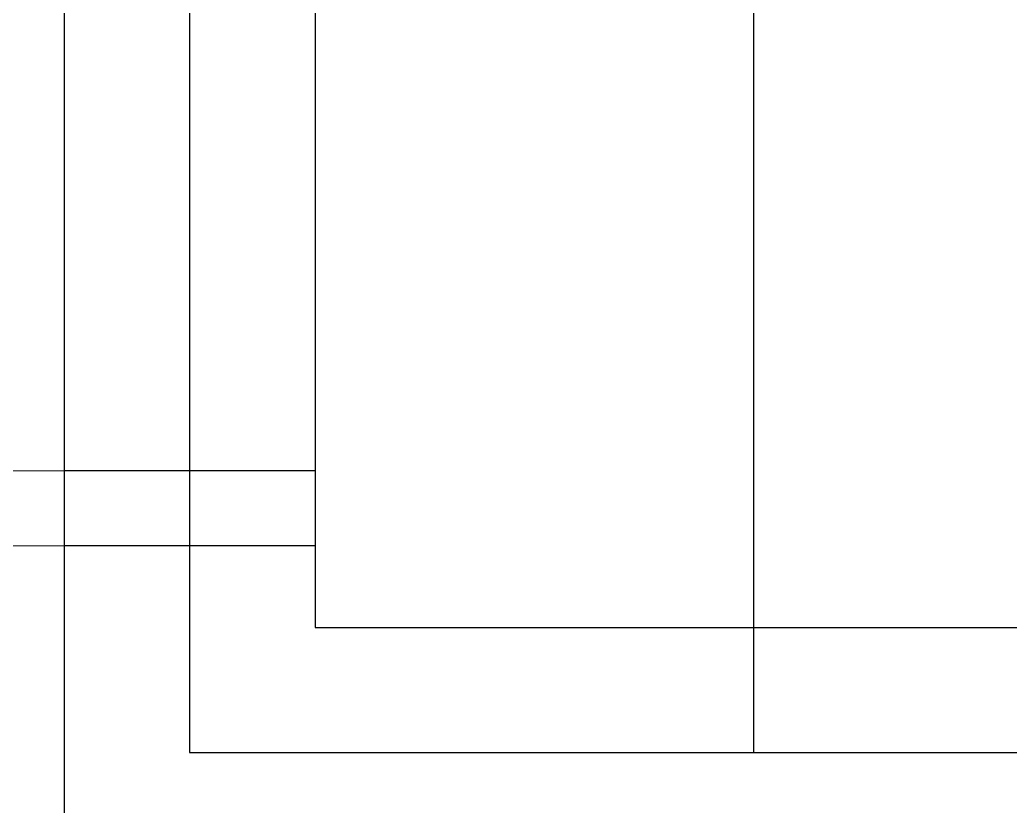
# Model space of a CAD drawing. Header units: millimetres. Extents: x -157642 to 241542, y -22875 to 31024.
# Drawn here: x -117322 to -115742, y 8890 to 10145 of the extents above; entities that cross this region are included whole.
import ezdxf

# ---------------------------------------------------------------- set-up
doc = ezdxf.new("R2010")
doc.units = ezdxf.units.MM
doc.header["$LTSCALE"] = 100
doc.header["$MEASUREMENT"] = 0
doc.linetypes.add('DASHED2', pattern=[0.375, 0.25, -0.125])
doc.linetypes.add('DASHEDX2', pattern=[1.5, 1, -0.5])
doc.layers.add('4', color=4, linetype='DASHEDX2', transparency=0.1)
doc.layers.add('8', color=8, linetype='Continuous')
doc.layers.add('pipe', color=23, linetype='DASHED2', lineweight=0)

# ---------------------------------------------------------------- blocks, each defined once
blk = doc.blocks.new('ga1.5-db')
at = {"layer": '4', "ltscale": 3}
for points in [[(-0.8172, -1.5818), (1.3436, -1.1683), (0.8172, 1.5818), (-1.3436, 1.1683)], [(-0.6584, -1.3478), (1.1095, -1.0094), (0.6584, 1.3478), (-1.1095, 1.0094)]]:
    blk.add_lwpolyline(points, close=True, dxfattribs=at)
at = {"layer": '8', "ltscale": 3}
blk.add_line((0.2256, -1.1786), (-0.188, 0.9822), dxfattribs=at)
at = {"layer": '8', "ltscale": 1.5}
for p, q in [((-0.5465, -0.8682), (-0.9394, -0.9434)), ((-0.524, -0.9861), (-0.9168, -1.0613))]:
    blk.add_line(p, q, dxfattribs=at)
blk.add_lwpolyline([(-0.4995, -1.1138), (0.8755, -0.8506), (0.4995, 1.1138), (-0.8755, 0.8506)], close=True, dxfattribs=at)

msp = doc.modelspace()

# ---------------------------------------------------------------- linework, layer by layer
at = {"layer": 'pipe', "ltscale": 10}
for points in [[(-116850.6, 9425.1), (-146850.6, 9425.1)], [(-116850.6, 9305.1), (-146850.6, 9305.1)]]:
    msp.add_lwpolyline(points, dxfattribs=at)

# ---------------------------------------------------------------- block references
at = {"xscale": 1000, "yscale": 1000, "zscale": 1000, "rotation": 349.1650214129482}
msp.add_blockref('ga1.5-db', (-116150.6, 10175.1), dxfattribs=at)

doc.saveas('drawing.dxf')
